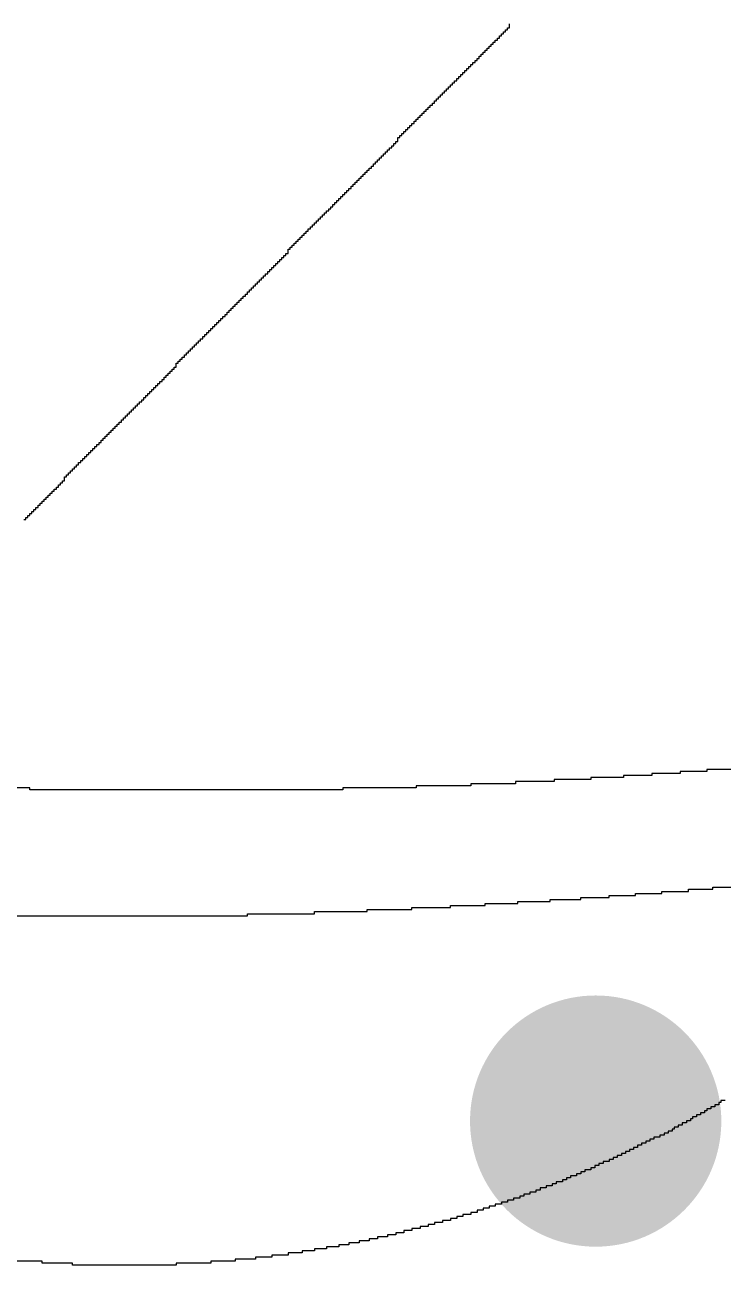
# Model space of a CAD drawing. Header units: millimetres. Extents: x -3.3 to 49.3, y -30.5 to 0.
# Drawn here: x 27.687 to 29.354, y -6.793 to -3.831 of the extents above; entities that cross this region are included whole.
import ezdxf

# ---------------------------------------------------------------- set-up
doc = ezdxf.new("R2010")
doc.units = ezdxf.units.MM
for name, color, linetype in [('BottomLayer', 5, 'Continuous'), ('TopLayer', 1, 'Continuous'), ('TopOverlay', 2, 'Continuous'), ('ViaHoleLayer', 16, 'Continuous')]:
    doc.layers.add(name, color=color, linetype=linetype)

msp = doc.modelspace()

# ---------------------------------------------------------------- hatches: boundary and pattern name
at = {"layer": 'BottomLayer'}
h = msp.add_hatch(color=5, dxfattribs=at)
edge = h.paths.add_edge_path()
edge.add_arc((29.0499, -6.449), 0.3, 0, 360)
at = {"layer": 'TopLayer'}
h = msp.add_hatch(color=1, dxfattribs=at)
edge = h.paths.add_edge_path()
edge.add_arc((29.0499, -6.449), 0.3, 0, 360)
at = {"layer": 'ViaHoleLayer'}
h = msp.add_hatch(color=16, dxfattribs=at)
edge = h.paths.add_edge_path()
edge.add_arc((29.0499, -6.449), 0.15, 0, 360)

# ---------------------------------------------------------------- linework, layer by layer
at = {"layer": 'TopOverlay'}
for p, q in [((28.8297, -3.8524), (28.8297, -3.8475)), ((28.8297, -3.8475), (28.8346, -3.8475)), ((28.8346, -3.8475), (28.8346, -3.8426)), ((28.8346, -3.8426), (28.8394, -3.8426)), ((28.8394, -3.8426), (28.8394, -3.8378)), ((28.8394, -3.8378), (28.8443, -3.8378)), ((28.8443, -3.8378), (28.8443, -3.8281)), ((28.8006, -3.8815), (28.8006, -3.8766)), ((28.8006, -3.8766), (28.8054, -3.8766)), ((28.8054, -3.8766), (28.8054, -3.8718)), ((28.8054, -3.8718), (28.8103, -3.8718)), ((28.8103, -3.8718), (28.8103, -3.8669)), ((28.8103, -3.8669), (28.8151, -3.8669)), ((28.8151, -3.8669), (28.8151, -3.8621)), ((28.8151, -3.8621), (28.82, -3.8621)), ((28.82, -3.8621), (28.82, -3.8572)), ((28.82, -3.8572), (28.8249, -3.8572)), ((28.8249, -3.8572), (28.8249, -3.8524)), ((28.8249, -3.8524), (28.8297, -3.8524)), ((28.7666, -3.9154), (28.7666, -3.9106)), ((28.7666, -3.9106), (28.7715, -3.9106)), ((28.7715, -3.9106), (28.7715, -3.9057)), ((28.7715, -3.9057), (28.7763, -3.9057)), ((28.7763, -3.9057), (28.7763, -3.9009)), ((28.7763, -3.9009), (28.7812, -3.9009)), ((28.7812, -3.9009), (28.7812, -3.896)), ((28.7812, -3.896), (28.786, -3.896)), ((28.786, -3.896), (28.786, -3.8912)), ((28.786, -3.8912), (28.7909, -3.8912)), ((28.7909, -3.8912), (28.7909, -3.8863)), ((28.7909, -3.8863), (28.7957, -3.8863)), ((28.7957, -3.8863), (28.7957, -3.8815)), ((28.7957, -3.8815), (28.8006, -3.8815)), ((28.7375, -3.9446), (28.7375, -3.9397)), ((28.7375, -3.9397), (28.7424, -3.9397)), ((28.7424, -3.9397), (28.7424, -3.9349)), ((28.7424, -3.9349), (28.7472, -3.9349)), ((28.7472, -3.9349), (28.7472, -3.93)), ((28.7472, -3.93), (28.7521, -3.93)), ((28.7521, -3.93), (28.7521, -3.9251)), ((28.7521, -3.9251), (28.7569, -3.9251)), ((28.7569, -3.9251), (28.7569, -3.9203)), ((28.7569, -3.9203), (28.7618, -3.9203)), ((28.7618, -3.9203), (28.7618, -3.9154)), ((28.7618, -3.9154), (28.7666, -3.9154)), ((28.7084, -3.9737), (28.7084, -3.9688)), ((28.7084, -3.9688), (28.7132, -3.9688)), ((28.7132, -3.9688), (28.7132, -3.964)), ((28.7132, -3.964), (28.7181, -3.964)), ((28.7181, -3.964), (28.7181, -3.9591)), ((28.7181, -3.9591), (28.7229, -3.9591)), ((28.7229, -3.9591), (28.7229, -3.9543)), ((28.7229, -3.9543), (28.7278, -3.9543)), ((28.7278, -3.9543), (28.7278, -3.9494)), ((28.7278, -3.9494), (28.7326, -3.9494)), ((28.7326, -3.9494), (28.7326, -3.9446)), ((28.7326, -3.9446), (28.7375, -3.9446)), ((28.6793, -4.0028), (28.6793, -3.9979)), ((28.6793, -3.9979), (28.6841, -3.9979)), ((28.6841, -3.9979), (28.6841, -3.9931)), ((28.6841, -3.9931), (28.689, -3.9931)), ((28.689, -3.9931), (28.689, -3.9882)), ((28.689, -3.9882), (28.6938, -3.9882)), ((28.6938, -3.9882), (28.6938, -3.9834)), ((28.6938, -3.9834), (28.6987, -3.9834)), ((28.6987, -3.9834), (28.6987, -3.9785)), ((28.6987, -3.9785), (28.7035, -3.9785)), ((28.7035, -3.9785), (28.7035, -3.9737)), ((28.7035, -3.9737), (28.7084, -3.9737)), ((28.6501, -4.0319), (28.6501, -4.0271)), ((28.6501, -4.0271), (28.655, -4.0271)), ((28.655, -4.0271), (28.655, -4.0222)), ((28.655, -4.0222), (28.6599, -4.0222)), ((28.6599, -4.0222), (28.6599, -4.0174)), ((28.6599, -4.0174), (28.6647, -4.0174)), ((28.6647, -4.0174), (28.6647, -4.0125)), ((28.6647, -4.0125), (28.6696, -4.0125)), ((28.6696, -4.0125), (28.6696, -4.0076)), ((28.6696, -4.0076), (28.6744, -4.0076)), ((28.6744, -4.0076), (28.6744, -4.0028)), ((28.6744, -4.0028), (28.6793, -4.0028)), ((28.621, -4.061), (28.621, -4.0562)), ((28.621, -4.0562), (28.6259, -4.0562)), ((28.6259, -4.0562), (28.6259, -4.0513)), ((28.6259, -4.0513), (28.6307, -4.0513)), ((28.6307, -4.0513), (28.6307, -4.0465)), ((28.6307, -4.0465), (28.6356, -4.0465)), ((28.6356, -4.0465), (28.6356, -4.0416)), ((28.6356, -4.0416), (28.6404, -4.0416)), ((28.6404, -4.0416), (28.6404, -4.0368)), ((28.6404, -4.0368), (28.6453, -4.0368)), ((28.6453, -4.0368), (28.6453, -4.0319)), ((28.6453, -4.0319), (28.6501, -4.0319)), ((28.5919, -4.0901), (28.5919, -4.0853)), ((28.5919, -4.0853), (28.5968, -4.0853)), ((28.5968, -4.0853), (28.5968, -4.0804)), ((28.5968, -4.0804), (28.6016, -4.0804)), ((28.6016, -4.0804), (28.6016, -4.0756)), ((28.6016, -4.0756), (28.6065, -4.0756)), ((28.6065, -4.0756), (28.6065, -4.0707)), ((28.6065, -4.0707), (28.6113, -4.0707)), ((28.6113, -4.0707), (28.6113, -4.0659)), ((28.6113, -4.0659), (28.6162, -4.0659)), ((28.6162, -4.0659), (28.6162, -4.061)), ((28.6162, -4.061), (28.621, -4.061)), ((28.5676, -4.1193), (28.5676, -4.1144)), ((28.5676, -4.1144), (28.5725, -4.1144)), ((28.5725, -4.1144), (28.5725, -4.1096)), ((28.5725, -4.1096), (28.5774, -4.1096)), ((28.5774, -4.1096), (28.5774, -4.0999)), ((28.5774, -4.0999), (28.5822, -4.0999)), ((28.5822, -4.0999), (28.5822, -4.095)), ((28.5822, -4.095), (28.5871, -4.095)), ((28.5871, -4.095), (28.5871, -4.0901)), ((28.5871, -4.0901), (28.5919, -4.0901)), ((28.5385, -4.1484), (28.5385, -4.1435)), ((28.5385, -4.1435), (28.5434, -4.1435)), ((28.5434, -4.1435), (28.5434, -4.1387)), ((28.5434, -4.1387), (28.5482, -4.1387)), ((28.5482, -4.1387), (28.5482, -4.1338)), ((28.5482, -4.1338), (28.5531, -4.1338)), ((28.5531, -4.1338), (28.5531, -4.129)), ((28.5531, -4.129), (28.5579, -4.129)), ((28.5579, -4.129), (28.5579, -4.1241)), ((28.5579, -4.1241), (28.5628, -4.1241)), ((28.5628, -4.1241), (28.5628, -4.1193)), ((28.5628, -4.1193), (28.5676, -4.1193)), ((28.5094, -4.1775), (28.5094, -4.1726)), ((28.5094, -4.1726), (28.5143, -4.1726)), ((28.5143, -4.1726), (28.5143, -4.1678)), ((28.5143, -4.1678), (28.5191, -4.1678)), ((28.5191, -4.1678), (28.5191, -4.1629)), ((28.5191, -4.1629), (28.524, -4.1629)), ((28.524, -4.1629), (28.524, -4.1581)), ((28.524, -4.1581), (28.5288, -4.1581)), ((28.5288, -4.1581), (28.5288, -4.1532)), ((28.5288, -4.1532), (28.5337, -4.1532)), ((28.5337, -4.1532), (28.5337, -4.1484)), ((28.5337, -4.1484), (28.5385, -4.1484)), ((28.4754, -4.2115), (28.4754, -4.2066)), ((28.4754, -4.2066), (28.4803, -4.2066)), ((28.4803, -4.2066), (28.4803, -4.2018)), ((28.4803, -4.2018), (28.4851, -4.2018)), ((28.4851, -4.2018), (28.4851, -4.1969)), ((28.4851, -4.1969), (28.49, -4.1969)), ((28.49, -4.1969), (28.49, -4.1921)), ((28.49, -4.1921), (28.4949, -4.1921)), ((28.4949, -4.1921), (28.4949, -4.1872)), ((28.4949, -4.1872), (28.4997, -4.1872)), ((28.4997, -4.1872), (28.4997, -4.1824)), ((28.4997, -4.1824), (28.5046, -4.1824)), ((28.5046, -4.1824), (28.5046, -4.1775)), ((28.5046, -4.1775), (28.5094, -4.1775)), ((28.4463, -4.2406), (28.4463, -4.2357)), ((28.4463, -4.2357), (28.4512, -4.2357)), ((28.4512, -4.2357), (28.4512, -4.2309)), ((28.4512, -4.2309), (28.456, -4.2309)), ((28.456, -4.2309), (28.456, -4.226)), ((28.456, -4.226), (28.4609, -4.226)), ((28.4609, -4.226), (28.4609, -4.2212)), ((28.4609, -4.2212), (28.4657, -4.2212)), ((28.4657, -4.2212), (28.4657, -4.2163)), ((28.4657, -4.2163), (28.4706, -4.2163)), ((28.4706, -4.2163), (28.4706, -4.2115)), ((28.4706, -4.2115), (28.4754, -4.2115)), ((28.4172, -4.2697), (28.4172, -4.2649)), ((28.4172, -4.2649), (28.4221, -4.2649)), ((28.4221, -4.2649), (28.4221, -4.26)), ((28.4221, -4.26), (28.4269, -4.26)), ((28.4269, -4.26), (28.4269, -4.2551)), ((28.4269, -4.2551), (28.4318, -4.2551)), ((28.4318, -4.2551), (28.4318, -4.2503)), ((28.4318, -4.2503), (28.4366, -4.2503)), ((28.4366, -4.2503), (28.4366, -4.2454)), ((28.4366, -4.2454), (28.4415, -4.2454)), ((28.4415, -4.2454), (28.4415, -4.2406)), ((28.4415, -4.2406), (28.4463, -4.2406)), ((28.3881, -4.2988), (28.3881, -4.294)), ((28.3881, -4.294), (28.3929, -4.294)), ((28.3929, -4.294), (28.3929, -4.2891)), ((28.3929, -4.2891), (28.3978, -4.2891)), ((28.3978, -4.2891), (28.3978, -4.2843)), ((28.3978, -4.2843), (28.4026, -4.2843)), ((28.4026, -4.2843), (28.4026, -4.2794)), ((28.4026, -4.2794), (28.4075, -4.2794)), ((28.4075, -4.2794), (28.4075, -4.2746)), ((28.4075, -4.2746), (28.4124, -4.2746)), ((28.4124, -4.2746), (28.4124, -4.2697)), ((28.4124, -4.2697), (28.4172, -4.2697)), ((28.359, -4.3279), (28.359, -4.3231)), ((28.359, -4.3231), (28.3638, -4.3231)), ((28.3638, -4.3231), (28.3638, -4.3182)), ((28.3638, -4.3182), (28.3687, -4.3182)), ((28.3687, -4.3182), (28.3687, -4.3134)), ((28.3687, -4.3134), (28.3735, -4.3134)), ((28.3735, -4.3134), (28.3735, -4.3085)), ((28.3735, -4.3085), (28.3784, -4.3085)), ((28.3784, -4.3085), (28.3784, -4.3037)), ((28.3784, -4.3037), (28.3832, -4.3037)), ((28.3832, -4.3037), (28.3832, -4.2988)), ((28.3832, -4.2988), (28.3881, -4.2988)), ((28.3299, -4.3571), (28.3299, -4.3522)), ((28.3299, -4.3522), (28.3347, -4.3522)), ((28.3347, -4.3522), (28.3347, -4.3474)), ((28.3347, -4.3474), (28.3396, -4.3474)), ((28.3396, -4.3474), (28.3396, -4.3425)), ((28.3396, -4.3425), (28.3444, -4.3425)), ((28.3444, -4.3425), (28.3444, -4.3376)), ((28.3444, -4.3376), (28.3493, -4.3376)), ((28.3493, -4.3376), (28.3493, -4.3328)), ((28.3493, -4.3328), (28.3541, -4.3328)), ((28.3541, -4.3328), (28.3541, -4.3279)), ((28.3541, -4.3279), (28.359, -4.3279)), ((28.3056, -4.3862), (28.3056, -4.3813)), ((28.3056, -4.3813), (28.3104, -4.3813)), ((28.3104, -4.3813), (28.3104, -4.3765)), ((28.3104, -4.3765), (28.3153, -4.3765)), ((28.3153, -4.3765), (28.3153, -4.3668)), ((28.3153, -4.3668), (28.3201, -4.3668)), ((28.3201, -4.3668), (28.3201, -4.3619)), ((28.3201, -4.3619), (28.325, -4.3619)), ((28.325, -4.3619), (28.325, -4.3571)), ((28.325, -4.3571), (28.3299, -4.3571)), ((28.2765, -4.4153), (28.2765, -4.4104)), ((28.2765, -4.4104), (28.2813, -4.4104)), ((28.2813, -4.4104), (28.2813, -4.4056)), ((28.2813, -4.4056), (28.2862, -4.4056)), ((28.2862, -4.4056), (28.2862, -4.4007)), ((28.2862, -4.4007), (28.291, -4.4007)), ((28.291, -4.4007), (28.291, -4.3959)), ((28.291, -4.3959), (28.2959, -4.3959)), ((28.2959, -4.3959), (28.2959, -4.391)), ((28.2959, -4.391), (28.3007, -4.391)), ((28.3007, -4.391), (28.3007, -4.3862)), ((28.3007, -4.3862), (28.3056, -4.3862)), ((28.2474, -4.4444), (28.2474, -4.4396)), ((28.2474, -4.4396), (28.2522, -4.4396)), ((28.2522, -4.4396), (28.2522, -4.4347)), ((28.2522, -4.4347), (28.2571, -4.4347)), ((28.2571, -4.4347), (28.2571, -4.4299)), ((28.2571, -4.4299), (28.2619, -4.4299)), ((28.2619, -4.4299), (28.2619, -4.425)), ((28.2619, -4.425), (28.2668, -4.425)), ((28.2668, -4.425), (28.2668, -4.4201)), ((28.2668, -4.4201), (28.2716, -4.4201)), ((28.2716, -4.4201), (28.2716, -4.4153)), ((28.2716, -4.4153), (28.2765, -4.4153)), ((28.2134, -4.4784), (28.2134, -4.4735)), ((28.2134, -4.4735), (28.2182, -4.4735)), ((28.2182, -4.4735), (28.2182, -4.4687)), ((28.2182, -4.4687), (28.2231, -4.4687)), ((28.2231, -4.4687), (28.2231, -4.4638)), ((28.2231, -4.4638), (28.2279, -4.4638)), ((28.2279, -4.4638), (28.2279, -4.459)), ((28.2279, -4.459), (28.2328, -4.459)), ((28.2328, -4.459), (28.2328, -4.4541)), ((28.2328, -4.4541), (28.2376, -4.4541)), ((28.2376, -4.4541), (28.2376, -4.4493)), ((28.2376, -4.4493), (28.2425, -4.4493)), ((28.2425, -4.4493), (28.2425, -4.4444)), ((28.2425, -4.4444), (28.2474, -4.4444)), ((28.1843, -4.5075), (28.1843, -4.5026)), ((28.1843, -4.5026), (28.1891, -4.5026)), ((28.1891, -4.5026), (28.1891, -4.4978)), ((28.1891, -4.4978), (28.194, -4.4978)), ((28.194, -4.4978), (28.194, -4.4929)), ((28.194, -4.4929), (28.1988, -4.4929)), ((28.1988, -4.4929), (28.1988, -4.4881)), ((28.1988, -4.4881), (28.2037, -4.4881)), ((28.2037, -4.4881), (28.2037, -4.4832)), ((28.2037, -4.4832), (28.2085, -4.4832)), ((28.2085, -4.4832), (28.2085, -4.4784)), ((28.2085, -4.4784), (28.2134, -4.4784)), ((28.1551, -4.5366), (28.1551, -4.5318)), ((28.1551, -4.5318), (28.16, -4.5318)), ((28.16, -4.5318), (28.16, -4.5269)), ((28.16, -4.5269), (28.1649, -4.5269)), ((28.1649, -4.5269), (28.1649, -4.5221)), ((28.1649, -4.5221), (28.1697, -4.5221)), ((28.1697, -4.5221), (28.1697, -4.5172)), ((28.1697, -4.5172), (28.1746, -4.5172)), ((28.1746, -4.5172), (28.1746, -4.5124)), ((28.1746, -4.5124), (28.1794, -4.5124)), ((28.1794, -4.5124), (28.1794, -4.5075)), ((28.1794, -4.5075), (28.1843, -4.5075)), ((28.126, -4.5657), (28.126, -4.5609)), ((28.126, -4.5609), (28.1309, -4.5609)), ((28.1309, -4.5609), (28.1309, -4.556)), ((28.1309, -4.556), (28.1357, -4.556)), ((28.1357, -4.556), (28.1357, -4.5512)), ((28.1357, -4.5512), (28.1406, -4.5512)), ((28.1406, -4.5512), (28.1406, -4.5463)), ((28.1406, -4.5463), (28.1454, -4.5463)), ((28.1454, -4.5463), (28.1454, -4.5415)), ((28.1454, -4.5415), (28.1503, -4.5415)), ((28.1503, -4.5415), (28.1503, -4.5366)), ((28.1503, -4.5366), (28.1551, -4.5366)), ((28.0969, -4.5949), (28.0969, -4.59)), ((28.0969, -4.59), (28.1018, -4.59)), ((28.1018, -4.59), (28.1018, -4.5851)), ((28.1018, -4.5851), (28.1066, -4.5851)), ((28.1066, -4.5851), (28.1066, -4.5803)), ((28.1066, -4.5803), (28.1115, -4.5803)), ((28.1115, -4.5803), (28.1115, -4.5754)), ((28.1115, -4.5754), (28.1163, -4.5754)), ((28.1163, -4.5754), (28.1163, -4.5706)), ((28.1163, -4.5706), (28.1212, -4.5706)), ((28.1212, -4.5706), (28.1212, -4.5657)), ((28.1212, -4.5657), (28.126, -4.5657)), ((28.0678, -4.624), (28.0678, -4.6191)), ((28.0678, -4.6191), (28.0726, -4.6191)), ((28.0726, -4.6191), (28.0726, -4.6143)), ((28.0726, -4.6143), (28.0775, -4.6143)), ((28.0775, -4.6143), (28.0775, -4.6094)), ((28.0775, -4.6094), (28.0824, -4.6094)), ((28.0824, -4.6094), (28.0824, -4.6046)), ((28.0824, -4.6046), (28.0872, -4.6046)), ((28.0872, -4.6046), (28.0872, -4.5997)), ((28.0872, -4.5997), (28.0921, -4.5997)), ((28.0921, -4.5997), (28.0921, -4.5949)), ((28.0921, -4.5949), (28.0969, -4.5949)), ((28.0435, -4.6531), (28.0435, -4.6482)), ((28.0435, -4.6482), (28.0484, -4.6482)), ((28.0484, -4.6482), (28.0484, -4.6385)), ((28.0484, -4.6385), (28.0532, -4.6385)), ((28.0532, -4.6385), (28.0532, -4.6337)), ((28.0532, -4.6337), (28.0581, -4.6337)), ((28.0581, -4.6337), (28.0581, -4.6288)), ((28.0581, -4.6288), (28.0629, -4.6288)), ((28.0629, -4.6288), (28.0629, -4.624)), ((28.0629, -4.624), (28.0678, -4.624)), ((28.0144, -4.6822), (28.0144, -4.6774)), ((28.0144, -4.6774), (28.0193, -4.6774)), ((28.0193, -4.6774), (28.0193, -4.6725)), ((28.0193, -4.6725), (28.0241, -4.6725)), ((28.0241, -4.6725), (28.0241, -4.6676)), ((28.0241, -4.6676), (28.029, -4.6676)), ((28.029, -4.6676), (28.029, -4.6628)), ((28.029, -4.6628), (28.0338, -4.6628)), ((28.0338, -4.6628), (28.0338, -4.6579)), ((28.0338, -4.6579), (28.0387, -4.6579)), ((28.0387, -4.6579), (28.0387, -4.6531)), ((28.0387, -4.6531), (28.0435, -4.6531)), ((27.9853, -4.7113), (27.9853, -4.7065)), ((27.9853, -4.7065), (27.9901, -4.7065)), ((27.9901, -4.7065), (27.9901, -4.7016)), ((27.9901, -4.7016), (27.995, -4.7016)), ((27.995, -4.7016), (27.995, -4.6968)), ((27.995, -4.6968), (27.9999, -4.6968)), ((27.9999, -4.6968), (27.9999, -4.6919)), ((27.9999, -4.6919), (28.0047, -4.6919)), ((28.0047, -4.6919), (28.0047, -4.6871)), ((28.0047, -4.6871), (28.0096, -4.6871)), ((28.0096, -4.6871), (28.0096, -4.6822)), ((28.0096, -4.6822), (28.0144, -4.6822)), ((27.9562, -4.7404), (27.9562, -4.7356)), ((27.9562, -4.7356), (27.961, -4.7356)), ((27.961, -4.7356), (27.961, -4.7307)), ((27.961, -4.7307), (27.9659, -4.7307)), ((27.9659, -4.7307), (27.9659, -4.7259)), ((27.9659, -4.7259), (27.9707, -4.7259)), ((27.9707, -4.7259), (27.9707, -4.721)), ((27.9707, -4.721), (27.9756, -4.721)), ((27.9756, -4.721), (27.9756, -4.7162)), ((27.9756, -4.7162), (27.9804, -4.7162)), ((27.9804, -4.7162), (27.9804, -4.7113)), ((27.9804, -4.7113), (27.9853, -4.7113)), ((27.9222, -4.7744), (27.9222, -4.7696)), ((27.9222, -4.7696), (27.9271, -4.7696)), ((27.9271, -4.7696), (27.9271, -4.7647)), ((27.9271, -4.7647), (27.9319, -4.7647)), ((27.9319, -4.7647), (27.9319, -4.7599)), ((27.9319, -4.7599), (27.9368, -4.7599)), ((27.9368, -4.7599), (27.9368, -4.755)), ((27.9368, -4.755), (27.9416, -4.755)), ((27.9416, -4.755), (27.9416, -4.7501)), ((27.9416, -4.7501), (27.9465, -4.7501)), ((27.9465, -4.7501), (27.9465, -4.7453)), ((27.9465, -4.7453), (27.9513, -4.7453)), ((27.9513, -4.7453), (27.9513, -4.7404)), ((27.9513, -4.7404), (27.9562, -4.7404)), ((27.8931, -4.8035), (27.8931, -4.7987)), ((27.8931, -4.7987), (27.8979, -4.7987)), ((27.8979, -4.7987), (27.8979, -4.7938)), ((27.8979, -4.7938), (27.9028, -4.7938)), ((27.9028, -4.7938), (27.9028, -4.789)), ((27.9028, -4.789), (27.9076, -4.789)), ((27.9076, -4.789), (27.9076, -4.7841)), ((27.9076, -4.7841), (27.9125, -4.7841)), ((27.9125, -4.7841), (27.9125, -4.7793)), ((27.9125, -4.7793), (27.9174, -4.7793)), ((27.9174, -4.7793), (27.9174, -4.7744)), ((27.9174, -4.7744), (27.9222, -4.7744)), ((27.864, -4.8326), (27.864, -4.8278)), ((27.864, -4.8278), (27.8688, -4.8278)), ((27.8688, -4.8278), (27.8688, -4.8229)), ((27.8688, -4.8229), (27.8737, -4.8229)), ((27.8737, -4.8229), (27.8737, -4.8181)), ((27.8737, -4.8181), (27.8785, -4.8181)), ((27.8785, -4.8181), (27.8785, -4.8132)), ((27.8785, -4.8132), (27.8834, -4.8132)), ((27.8834, -4.8132), (27.8834, -4.8084)), ((27.8834, -4.8084), (27.8882, -4.8084)), ((27.8882, -4.8084), (27.8882, -4.8035)), ((27.8882, -4.8035), (27.8931, -4.8035)), ((27.8349, -4.8618), (27.8349, -4.8569)), ((27.8349, -4.8569), (27.8397, -4.8569)), ((27.8397, -4.8569), (27.8397, -4.8521)), ((27.8397, -4.8521), (27.8446, -4.8521)), ((27.8446, -4.8521), (27.8446, -4.8472)), ((27.8446, -4.8472), (27.8494, -4.8472)), ((27.8494, -4.8472), (27.8494, -4.8424)), ((27.8494, -4.8424), (27.8543, -4.8424)), ((27.8543, -4.8424), (27.8543, -4.8375)), ((27.8543, -4.8375), (27.8591, -4.8375)), ((27.8591, -4.8375), (27.8591, -4.8326)), ((27.8591, -4.8326), (27.864, -4.8326)), ((27.8057, -4.8909), (27.8057, -4.886)), ((27.8057, -4.886), (27.8106, -4.886)), ((27.8106, -4.886), (27.8106, -4.8812)), ((27.8106, -4.8812), (27.8154, -4.8812)), ((27.8154, -4.8812), (27.8154, -4.8763)), ((27.8154, -4.8763), (27.8203, -4.8763)), ((27.8203, -4.8763), (27.8203, -4.8715)), ((27.8203, -4.8715), (27.8251, -4.8715)), ((27.8251, -4.8715), (27.8251, -4.8666)), ((27.8251, -4.8666), (27.83, -4.8666)), ((27.83, -4.8666), (27.83, -4.8618)), ((27.83, -4.8618), (27.8349, -4.8618)), ((27.7815, -4.92), (27.7815, -4.9103)), ((27.7815, -4.9103), (27.7863, -4.9103)), ((27.7863, -4.9103), (27.7863, -4.9054)), ((27.7863, -4.9054), (27.7912, -4.9054)), ((27.7912, -4.9054), (27.7912, -4.9006)), ((27.7912, -4.9006), (27.796, -4.9006)), ((27.796, -4.9006), (27.796, -4.8957)), ((27.796, -4.8957), (27.8009, -4.8957)), ((27.8009, -4.8957), (27.8009, -4.8909)), ((27.8009, -4.8909), (27.8057, -4.8909)), ((27.7524, -4.9491), (27.7524, -4.9443)), ((27.7524, -4.9443), (27.7572, -4.9443)), ((27.7572, -4.9443), (27.7572, -4.9394)), ((27.7572, -4.9394), (27.7621, -4.9394)), ((27.7621, -4.9394), (27.7621, -4.9346)), ((27.7621, -4.9346), (27.7669, -4.9346)), ((27.7669, -4.9346), (27.7669, -4.9297)), ((27.7669, -4.9297), (27.7718, -4.9297)), ((27.7718, -4.9297), (27.7718, -4.9249)), ((27.7718, -4.9249), (27.7766, -4.9249)), ((27.7766, -4.9249), (27.7766, -4.92)), ((27.7766, -4.92), (27.7815, -4.92)), ((27.7232, -4.9782), (27.7232, -4.9734)), ((27.7232, -4.9734), (27.7281, -4.9734)), ((27.7281, -4.9734), (27.7281, -4.9685)), ((27.7281, -4.9685), (27.7329, -4.9685)), ((27.7329, -4.9685), (27.7329, -4.9637)), ((27.7329, -4.9637), (27.7378, -4.9637)), ((27.7378, -4.9637), (27.7378, -4.9588)), ((27.7378, -4.9588), (27.7426, -4.9588)), ((27.7426, -4.9588), (27.7426, -4.954)), ((27.7426, -4.954), (27.7475, -4.954)), ((27.7475, -4.954), (27.7475, -4.9491)), ((27.7475, -4.9491), (27.7524, -4.9491)), ((27.6941, -5.0074), (27.6941, -5.0025)), ((27.6941, -5.0025), (27.699, -5.0025)), ((27.699, -5.0025), (27.699, -4.9976)), ((27.699, -4.9976), (27.7038, -4.9976)), ((27.7038, -4.9976), (27.7038, -4.9928)), ((27.7038, -4.9928), (27.7087, -4.9928)), ((27.7087, -4.9928), (27.7087, -4.9879)), ((27.7087, -4.9879), (27.7135, -4.9879)), ((27.7135, -4.9879), (27.7135, -4.9831)), ((27.7135, -4.9831), (27.7184, -4.9831)), ((27.7184, -4.9831), (27.7184, -4.9782)), ((27.7184, -4.9782), (27.7232, -4.9782)), ((27.6844, -5.0122), (27.6893, -5.0122)), ((27.6893, -5.0122), (27.6893, -5.0074)), ((27.6893, -5.0074), (27.6941, -5.0074)), ((29.116, -5.6285), (29.0384, -5.6285)), ((29.0384, -5.6285), (29.0384, -5.6334)), ((29.184, -5.6237), (29.116, -5.6237)), ((29.116, -5.6237), (29.116, -5.6285)), ((29.2519, -5.6188), (29.184, -5.6188)), ((29.184, -5.6188), (29.184, -5.6237)), ((29.315, -5.614), (29.2519, -5.614)), ((29.2519, -5.614), (29.2519, -5.6188)), ((29.3781, -5.6091), (29.315, -5.6091)), ((29.315, -5.6091), (29.315, -5.614)), ((27.699, -5.6528), (27.5243, -5.6528)), ((27.699, -5.6576), (27.699, -5.6528)), ((28.4463, -5.6576), (27.699, -5.6576)), ((28.621, -5.6528), (28.4463, -5.6528)), ((28.4463, -5.6528), (28.4463, -5.6576)), ((28.7521, -5.6479), (28.621, -5.6479)), ((28.621, -5.6479), (28.621, -5.6528)), ((28.8588, -5.6431), (28.7521, -5.6431)), ((28.7521, -5.6431), (28.7521, -5.6479)), ((28.951, -5.6382), (28.8588, -5.6382)), ((28.8588, -5.6382), (28.8588, -5.6431)), ((29.0384, -5.6334), (28.951, -5.6334)), ((28.951, -5.6334), (28.951, -5.6382)), ((29.2713, -5.9003), (29.2713, -5.8954)), ((29.2713, -5.8954), (29.3296, -5.8954)), ((29.3296, -5.8954), (29.3296, -5.8906)), ((29.3296, -5.8906), (29.3878, -5.8906)), ((28.8637, -5.9294), (28.8637, -5.9246)), ((28.8637, -5.9246), (28.9413, -5.9246)), ((28.9413, -5.9246), (28.9413, -5.9197)), ((28.9413, -5.9197), (29.0141, -5.9197)), ((29.0141, -5.9197), (29.0141, -5.9149)), ((29.0141, -5.9149), (29.0821, -5.9149)), ((29.0821, -5.9149), (29.0821, -5.91)), ((29.0821, -5.91), (29.1451, -5.91)), ((29.1451, -5.91), (29.1451, -5.9051)), ((29.1451, -5.9051), (29.2082, -5.9051)), ((29.2082, -5.9051), (29.2082, -5.9003)), ((29.2082, -5.9003), (29.2713, -5.9003)), ((28.2182, -5.9585), (28.2182, -5.9537)), ((28.2182, -5.9537), (28.3784, -5.9537)), ((28.3784, -5.9537), (28.3784, -5.9488)), ((28.3784, -5.9488), (28.5046, -5.9488)), ((28.5046, -5.9488), (28.5046, -5.944)), ((28.5046, -5.944), (28.6113, -5.944)), ((28.6113, -5.944), (28.6113, -5.9391)), ((28.6113, -5.9391), (28.7035, -5.9391)), ((28.7035, -5.9391), (28.7035, -5.9343)), ((28.7035, -5.9343), (28.786, -5.9343)), ((28.786, -5.9343), (28.786, -5.9294)), ((28.786, -5.9294), (28.8637, -5.9294)), ((27.665, -5.9585), (28.2182, -5.9585)), ((29.315, -6.4244), (29.3101, -6.4244)), ((29.3101, -6.4244), (29.3101, -6.4293)), ((29.3247, -6.4196), (29.315, -6.4196)), ((29.315, -6.4196), (29.315, -6.4244)), ((29.3344, -6.4147), (29.3247, -6.4147)), ((29.3247, -6.4147), (29.3247, -6.4196)), ((29.3441, -6.4099), (29.3344, -6.4099)), ((29.3344, -6.4099), (29.3344, -6.4147)), ((29.349, -6.405), (29.3441, -6.405)), ((29.3441, -6.405), (29.3441, -6.4099)), ((29.3587, -6.4001), (29.349, -6.4001)), ((29.349, -6.4001), (29.349, -6.405)), ((29.2568, -6.4584), (29.2471, -6.4584)), ((29.2471, -6.4584), (29.2471, -6.4632)), ((29.2665, -6.4535), (29.2568, -6.4535)), ((29.2568, -6.4535), (29.2568, -6.4584)), ((29.2762, -6.4487), (29.2665, -6.4487)), ((29.2665, -6.4487), (29.2665, -6.4535)), ((29.281, -6.4438), (29.2762, -6.4438)), ((29.2762, -6.4438), (29.2762, -6.4487)), ((29.2907, -6.439), (29.281, -6.439)), ((29.281, -6.439), (29.281, -6.4438)), ((29.3004, -6.4341), (29.2907, -6.4341)), ((29.2907, -6.4341), (29.2907, -6.439)), ((29.3101, -6.4293), (29.3004, -6.4293)), ((29.3004, -6.4293), (29.3004, -6.4341)), ((29.2034, -6.4875), (29.1888, -6.4875)), ((29.1888, -6.4875), (29.1888, -6.4924)), ((29.2131, -6.4826), (29.2034, -6.4826)), ((29.2034, -6.4826), (29.2034, -6.4875)), ((29.2228, -6.4778), (29.2131, -6.4778)), ((29.2131, -6.4778), (29.2131, -6.4826)), ((29.2325, -6.4729), (29.2228, -6.4729)), ((29.2228, -6.4729), (29.2228, -6.4778)), ((29.2374, -6.4681), (29.2325, -6.4681)), ((29.2325, -6.4681), (29.2325, -6.4729)), ((29.2471, -6.4632), (29.2374, -6.4632)), ((29.2374, -6.4632), (29.2374, -6.4681)), ((29.1403, -6.5166), (29.1306, -6.5166)), ((29.1306, -6.5166), (29.1306, -6.5215)), ((29.15, -6.5118), (29.1403, -6.5118)), ((29.1403, -6.5118), (29.1403, -6.5166)), ((29.1597, -6.5069), (29.15, -6.5069)), ((29.15, -6.5069), (29.15, -6.5118)), ((29.1694, -6.5021), (29.1597, -6.5021)), ((29.1597, -6.5021), (29.1597, -6.5069)), ((29.1791, -6.4972), (29.1694, -6.4972)), ((29.1694, -6.4972), (29.1694, -6.5021)), ((29.1888, -6.4924), (29.1791, -6.4924)), ((29.1791, -6.4924), (29.1791, -6.4972)), ((29.0821, -6.5457), (29.0675, -6.5457)), ((29.0675, -6.5457), (29.0675, -6.5506)), ((29.0918, -6.5409), (29.0821, -6.5409)), ((29.0821, -6.5409), (29.0821, -6.5457)), ((29.1015, -6.536), (29.0918, -6.536)), ((29.0918, -6.536), (29.0918, -6.5409)), ((29.1112, -6.5312), (29.1015, -6.5312)), ((29.1015, -6.5312), (29.1015, -6.536)), ((29.1209, -6.5263), (29.1112, -6.5263)), ((29.1112, -6.5263), (29.1112, -6.5312)), ((29.1306, -6.5215), (29.1209, -6.5215)), ((29.1209, -6.5215), (29.1209, -6.5263)), ((29.0141, -6.5749), (29.0044, -6.5749)), ((29.0044, -6.5749), (29.0044, -6.5797)), ((29.0238, -6.57), (29.0141, -6.57)), ((29.0141, -6.57), (29.0141, -6.5749)), ((29.0384, -6.5651), (29.0238, -6.5651)), ((29.0238, -6.5651), (29.0238, -6.57)), ((29.0481, -6.5603), (29.0384, -6.5603)), ((29.0384, -6.5603), (29.0384, -6.5651)), ((29.0578, -6.5554), (29.0481, -6.5554)), ((29.0481, -6.5554), (29.0481, -6.5603)), ((29.0675, -6.5506), (29.0578, -6.5506)), ((29.0578, -6.5506), (29.0578, -6.5554)), ((28.9462, -6.604), (28.9316, -6.604)), ((28.9316, -6.604), (28.9316, -6.6088)), ((28.9559, -6.5991), (28.9462, -6.5991)), ((28.9462, -6.5991), (28.9462, -6.604)), ((28.9704, -6.5943), (28.9559, -6.5943)), ((28.9559, -6.5943), (28.9559, -6.5991)), ((28.9801, -6.5894), (28.9704, -6.5894)), ((28.9704, -6.5894), (28.9704, -6.5943)), ((28.9899, -6.5846), (28.9801, -6.5846)), ((28.9801, -6.5846), (28.9801, -6.5894)), ((29.0044, -6.5797), (28.9899, -6.5797)), ((28.9899, -6.5797), (28.9899, -6.5846)), ((28.8685, -6.6331), (28.854, -6.6331)), ((28.854, -6.6331), (28.854, -6.6379)), ((28.8782, -6.6282), (28.8685, -6.6282)), ((28.8685, -6.6282), (28.8685, -6.6331)), ((28.8928, -6.6234), (28.8782, -6.6234)), ((28.8782, -6.6234), (28.8782, -6.6282)), ((28.9074, -6.6185), (28.8928, -6.6185)), ((28.8928, -6.6185), (28.8928, -6.6234)), ((28.9171, -6.6137), (28.9074, -6.6137)), ((28.9074, -6.6137), (28.9074, -6.6185)), ((28.9316, -6.6088), (28.9171, -6.6088)), ((28.9171, -6.6088), (28.9171, -6.6137)), ((28.7812, -6.6622), (28.7666, -6.6622)), ((28.7666, -6.6622), (28.7666, -6.6671)), ((28.7957, -6.6574), (28.7812, -6.6574)), ((28.7812, -6.6574), (28.7812, -6.6622)), ((28.8103, -6.6525), (28.7957, -6.6525)), ((28.7957, -6.6525), (28.7957, -6.6574)), ((28.8249, -6.6476), (28.8103, -6.6476)), ((28.8103, -6.6476), (28.8103, -6.6525)), ((28.8394, -6.6428), (28.8249, -6.6428)), ((28.8249, -6.6428), (28.8249, -6.6476)), ((28.854, -6.6379), (28.8394, -6.6379)), ((28.8394, -6.6379), (28.8394, -6.6428)), ((28.6841, -6.6913), (28.6647, -6.6913)), ((28.6647, -6.6913), (28.6647, -6.6962)), ((28.7035, -6.6865), (28.6841, -6.6865)), ((28.6841, -6.6865), (28.6841, -6.6913)), ((28.7181, -6.6816), (28.7035, -6.6816)), ((28.7035, -6.6816), (28.7035, -6.6865)), ((28.7326, -6.6768), (28.7181, -6.6768)), ((28.7181, -6.6768), (28.7181, -6.6816)), ((28.7521, -6.6719), (28.7326, -6.6719)), ((28.7326, -6.6719), (28.7326, -6.6768)), ((28.7666, -6.6671), (28.7521, -6.6671)), ((28.7521, -6.6671), (28.7521, -6.6719)), ((28.5531, -6.7253), (28.5288, -6.7253)), ((28.5288, -6.7253), (28.5288, -6.7301)), ((28.5725, -6.7204), (28.5531, -6.7204)), ((28.5531, -6.7204), (28.5531, -6.7253)), ((28.5919, -6.7156), (28.5725, -6.7156)), ((28.5725, -6.7156), (28.5725, -6.7204)), ((28.6113, -6.7107), (28.5919, -6.7107)), ((28.5919, -6.7107), (28.5919, -6.7156)), ((28.6307, -6.7059), (28.6113, -6.7059)), ((28.6113, -6.7059), (28.6113, -6.7107)), ((28.6501, -6.701), (28.6307, -6.701)), ((28.6307, -6.701), (28.6307, -6.7059)), ((28.6647, -6.6962), (28.6501, -6.6962)), ((28.6501, -6.6962), (28.6501, -6.701)), ((28.4075, -6.7544), (28.3784, -6.7544)), ((28.3784, -6.7544), (28.3784, -6.7593)), ((28.4366, -6.7496), (28.4075, -6.7496)), ((28.4075, -6.7496), (28.4075, -6.7544)), ((28.4609, -6.7447), (28.4366, -6.7447)), ((28.4366, -6.7447), (28.4366, -6.7496)), ((28.4851, -6.7399), (28.4609, -6.7399)), ((28.4609, -6.7399), (28.4609, -6.7447)), ((28.5094, -6.735), (28.4851, -6.735)), ((28.4851, -6.735), (28.4851, -6.7399)), ((28.5288, -6.7301), (28.5094, -6.7301)), ((28.5094, -6.7301), (28.5094, -6.735)), ((27.7281, -6.7835), (27.665, -6.7835)), ((27.7281, -6.7884), (27.7281, -6.7835)), ((28.1891, -6.7835), (28.1309, -6.7835)), ((28.1309, -6.7835), (28.1309, -6.7884)), ((28.2376, -6.7787), (28.1891, -6.7787)), ((28.1891, -6.7787), (28.1891, -6.7835)), ((28.2765, -6.7738), (28.2376, -6.7738)), ((28.2376, -6.7738), (28.2376, -6.7787)), ((28.3153, -6.769), (28.2765, -6.769)), ((28.2765, -6.769), (28.2765, -6.7738)), ((28.3493, -6.7641), (28.3153, -6.7641)), ((28.3153, -6.7641), (28.3153, -6.769)), ((28.3784, -6.7593), (28.3493, -6.7593)), ((28.3493, -6.7593), (28.3493, -6.7641)), ((27.8009, -6.7884), (27.7281, -6.7884)), ((27.8009, -6.7932), (27.8009, -6.7884)), ((28.0484, -6.7932), (27.8009, -6.7932)), ((28.1309, -6.7884), (28.0484, -6.7884)), ((28.0484, -6.7884), (28.0484, -6.7932))]:
    msp.add_line(p, q, dxfattribs=at)

doc.saveas('drawing.dxf')
